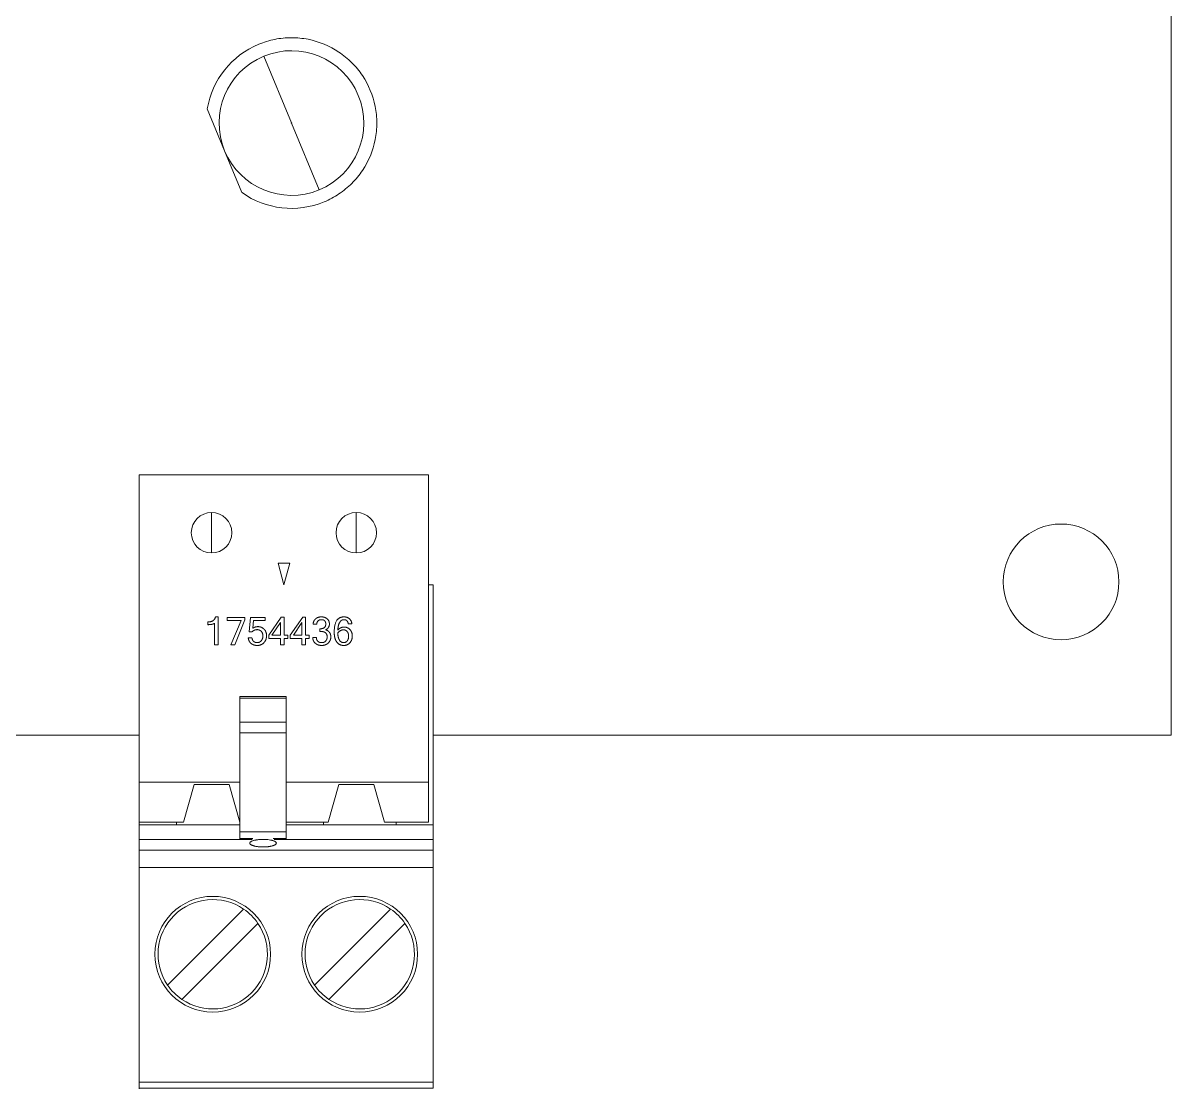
# Model space of a CAD drawing. Header units: millimetres. Extents: x 145 to 1488, y 403 to 626.
# Drawn here: x 1410.62 to 1450.29, y 454.77 to 491.59 of the extents above; entities that cross this region are included whole.
import ezdxf

# ---------------------------------------------------------------- set-up
doc = ezdxf.new("R2010")
doc.units = ezdxf.units.MM
doc.layers.add('TANGENT EDGES', color=7, linetype='Continuous', lineweight=0)
doc.layers.add('VISIBLE', color=7, linetype='Continuous', lineweight=0)

msp = doc.modelspace()

# ---------------------------------------------------------------- linework, layer by layer
at = {"layer": 'TANGENT EDGES'}
for p, q in [((1419.893, 488.139), (1418.939, 490.439)), ((1420.854, 485.821), (1419.901, 488.121)), ((1417.136, 474.67), (1417.136, 473.27)), ((1422.136, 473.27), (1422.136, 474.67)), ((1419.716, 468.246), (1418.116, 468.246)), ((1419.716, 467.425), (1418.116, 467.425)), ((1418.564, 463.402), (1418.116, 463.402)), ((1419.716, 463.402), (1419.268, 463.402)), ((1424.796, 462.4), (1414.636, 462.4)), ((1414.636, 454.974), (1424.796, 454.974)), ((1424.796, 454.774), (1414.636, 454.774))]:
    msp.add_line(p, q, dxfattribs=at)
for centre, radius, start, end in [((1419.897, 488.13), 0.01, 112.5227, 292.5227), ((1419.897, 488.13), 0.01, 292.5227, 112.5227), ((1417.136, 473.97), 0.7, 90, 270), ((1417.136, 473.97), 0.7, 270, 90), ((1422.136, 473.97), 0.7, 90, 270), ((1422.136, 473.97), 0.7, 270, 90)]:
    msp.add_arc(centre, radius, start, end, dxfattribs=at)
at = {"layer": 'VISIBLE'}
for p, q in [((1450.292, 553.57), (1450.292, 466.97)), ((1416.987, 488.619), (1417.587, 487.172)), ((1417.587, 487.172), (1418.187, 485.726)), ((1414.636, 475.97), (1414.636, 466.97)), ((1414.636, 475.97), (1424.636, 475.97)), ((1424.636, 475.97), (1424.636, 466.97)), ((1419.837, 472.92), (1419.435, 472.92)), ((1419.435, 472.92), (1419.636, 472.17)), ((1419.837, 472.92), (1419.636, 472.17)), ((1424.636, 472.17), (1424.796, 472.17)), ((1424.796, 463.87), (1424.796, 472.17)), ((1417.27, 471.06), (1417.364, 471.06)), ((1417.364, 471.06), (1417.364, 470.09)), ((1417.67, 470.931), (1417.67, 471.044)), ((1417.67, 471.044), (1418.287, 471.044)), ((1418.287, 470.958), (1417.94, 470.09)), ((1418.287, 471.044), (1418.287, 470.958)), ((1418.438, 470.54), (1418.478, 471.044)), ((1418.478, 471.044), (1418.99, 471.044)), ((1418.99, 471.044), (1418.99, 470.931)), ((1419.109, 470.426), (1419.544, 471.056)), ((1419.544, 471.056), (1419.64, 471.056)), ((1419.64, 471.056), (1419.64, 470.426)), ((1419.851, 470.426), (1420.285, 471.056)), ((1420.285, 471.056), (1420.382, 471.056)), ((1420.382, 471.056), (1420.382, 470.426)), ((1417.012, 470.791), (1417.012, 470.887)), ((1417.242, 470.09), (1417.242, 470.841)), ((1418.159, 470.931), (1417.67, 470.931)), ((1417.803, 470.09), (1418.159, 470.931)), ((1418.534, 470.54), (1418.438, 470.54)), ((1418.583, 470.931), (1418.562, 470.666)), ((1418.99, 470.931), (1418.583, 470.931)), ((1419.517, 470.863), (1419.224, 470.426)), ((1419.517, 470.426), (1419.517, 470.863)), ((1420.259, 470.863), (1419.966, 470.426)), ((1420.259, 470.426), (1420.259, 470.863)), ((1420.77, 470.812), (1420.643, 470.812)), ((1420.875, 470.555), (1420.875, 470.651)), ((1420.875, 470.651), (1420.903, 470.651)), ((1420.922, 470.555), (1420.875, 470.555)), ((1421.984, 470.823), (1421.857, 470.823)), ((1418.404, 470.34), (1418.531, 470.34)), ((1419.109, 470.318), (1419.109, 470.426)), ((1419.517, 470.318), (1419.109, 470.318)), ((1419.224, 470.426), (1419.517, 470.426)), ((1419.517, 470.09), (1419.517, 470.318)), ((1419.64, 470.426), (1419.769, 470.426)), ((1419.64, 470.318), (1419.64, 470.09)), ((1419.769, 470.318), (1419.64, 470.318)), ((1419.769, 470.426), (1419.769, 470.318)), ((1419.851, 470.318), (1419.851, 470.426)), ((1420.259, 470.318), (1419.851, 470.318)), ((1419.966, 470.426), (1420.259, 470.426)), ((1420.259, 470.09), (1420.259, 470.318)), ((1420.382, 470.426), (1420.511, 470.426)), ((1420.511, 470.318), (1420.382, 470.318)), ((1420.382, 470.318), (1420.382, 470.09)), ((1420.511, 470.426), (1420.511, 470.318)), ((1420.631, 470.342), (1420.758, 470.342)), ((1417.364, 470.09), (1417.242, 470.09)), ((1417.94, 470.09), (1417.803, 470.09)), ((1419.64, 470.09), (1419.517, 470.09)), ((1420.382, 470.09), (1420.259, 470.09)), ((1419.716, 468.31), (1418.116, 468.31)), ((1418.116, 468.31), (1418.116, 468.246)), ((1418.116, 468.246), (1418.116, 467.425)), ((1419.716, 468.31), (1419.716, 468.246)), ((1419.716, 468.246), (1419.716, 467.425)), ((1418.116, 467.055), (1418.116, 467.425)), ((1419.716, 467.055), (1419.716, 467.425)), ((1414.636, 466.97), (1409.796, 466.97)), ((1414.636, 466.97), (1414.636, 465.344)), ((1419.716, 467.055), (1418.116, 467.055)), ((1418.116, 463.627), (1418.116, 467.055)), ((1419.716, 463.627), (1419.716, 467.055)), ((1424.636, 466.97), (1424.636, 465.344)), ((1450.292, 466.97), (1424.796, 466.97)), ((1418.116, 465.344), (1414.636, 465.344)), ((1414.636, 465.344), (1414.636, 463.97)), ((1416.531, 465.27), (1416.161, 463.97)), ((1417.741, 465.27), (1416.531, 465.27)), ((1418.111, 463.97), (1417.741, 465.27)), ((1424.636, 465.344), (1419.716, 465.344)), ((1421.531, 465.27), (1421.161, 463.97)), ((1422.741, 465.27), (1421.531, 465.27)), ((1422.741, 465.27), (1423.111, 463.97)), ((1424.636, 465.344), (1424.636, 463.97)), ((1414.636, 463.97), (1416.161, 463.97)), ((1414.636, 463.97), (1414.636, 463.87)), ((1414.636, 463.87), (1414.636, 463.37)), ((1414.636, 463.87), (1415.921, 463.87)), ((1415.921, 463.97), (1415.921, 463.87)), ((1418.116, 463.87), (1415.921, 463.87)), ((1418.111, 463.97), (1418.116, 463.97)), ((1419.716, 463.97), (1421.161, 463.97)), ((1419.716, 463.87), (1421.001, 463.87)), ((1421.001, 463.87), (1421.001, 463.97)), ((1423.511, 463.87), (1421.001, 463.87)), ((1423.111, 463.97), (1424.636, 463.97)), ((1423.511, 463.87), (1423.511, 463.97)), ((1423.511, 463.87), (1424.796, 463.87)), ((1424.796, 463.37), (1424.796, 463.87)), ((1419.716, 463.627), (1418.116, 463.627)), ((1418.116, 463.627), (1418.116, 463.402)), ((1418.116, 463.37), (1418.116, 463.402)), ((1419.716, 463.627), (1419.716, 463.402)), ((1419.716, 463.37), (1419.716, 463.402)), ((1414.636, 463.37), (1418.535, 463.37)), ((1414.636, 463.37), (1414.636, 463)), ((1419.298, 463.37), (1424.796, 463.37)), ((1424.796, 463), (1424.796, 463.37)), ((1414.636, 463), (1424.796, 463)), ((1414.636, 463), (1414.636, 462.4)), ((1424.796, 463), (1424.796, 462.4)), ((1414.636, 454.974), (1414.636, 462.4)), ((1424.796, 454.974), (1424.796, 462.4)), ((1415.614, 458.333), (1418.243, 460.962)), ((1423.323, 460.962), (1420.694, 458.333)), ((1418.738, 460.467), (1416.109, 457.838)), ((1421.189, 457.838), (1423.818, 460.467)), ((1414.636, 454.774), (1414.636, 454.974)), ((1414.636, 454.774), (1414.636, 454.75)), ((1424.796, 454.774), (1424.796, 454.974))]:
    msp.add_line(p, q, dxfattribs=at)
msp.add_circle((1446.492, 472.27), 2, dxfattribs=at)
for centre, radius, start, end in [((1419.897, 488.13), 2.95, 112.5227, 170.4589), ((1419.897, 488.13), 2.95, 101.2727, 112.5227), ((1419.897, 488.13), 2.95, 90.0227, 101.2727), ((1419.897, 488.13), 2.95, 78.7727, 90.0227), ((1419.897, 488.13), 2.95, 56.2727, 78.7727), ((1419.897, 488.13), 2.5, 112.5227, 292.5227), ((1419.897, 488.13), 2.5, 292.5227, 112.5227), ((1419.897, 488.13), 2.95, 45.0227, 56.2727), ((1419.897, 488.13), 2.95, 33.7727, 45.0227), ((1419.897, 488.13), 2.95, 11.2727, 33.7727), ((1419.897, 488.13), 2.95, 0.0227, 11.2727), ((1419.897, 488.13), 2.95, 348.7727, 0.0227), ((1419.897, 488.13), 2.95, 326.2727, 348.7727), ((1419.897, 488.13), 2.95, 315.0227, 326.2727), ((1419.897, 488.13), 2.95, 303.7727, 315.0227), ((1419.897, 488.13), 2.95, 234.5865, 292.5227), ((1419.897, 488.13), 2.95, 292.5227, 303.7727), ((1417.176, 459.4), 2, 90, 270), ((1417.176, 459.4), 1.891, 55.6635, 135), ((1417.176, 459.4), 2, 270, 90), ((1422.256, 459.4), 2, 90, 270), ((1422.256, 459.4), 1.891, 55.6635, 135), ((1422.256, 459.4), 2, 270, 90), ((1417.176, 459.4), 1.891, 135, 214.3365), ((1417.176, 459.4), 1.891, 34.3365, 55.6635), ((1422.256, 459.4), 1.891, 135, 214.3365), ((1422.256, 459.4), 1.891, 34.3365, 55.6635), ((1417.176, 459.4), 1.891, 315, 34.3365), ((1422.256, 459.4), 1.891, 315, 34.3365), ((1417.176, 459.4), 1.891, 214.3365, 235.6635), ((1422.256, 459.4), 1.891, 214.3365, 235.6635), ((1417.176, 459.4), 1.891, 235.6635, 315), ((1422.256, 459.4), 1.891, 235.6635, 315)]:
    msp.add_arc(centre, radius, start, end, dxfattribs=at)
for points in [[(1417.012, 470.887), (1417.237, 470.887), (1417.27, 471.06)], [(1420.643, 470.812), (1420.657, 470.933), (1420.736, 470.997)], [(1420.736, 470.997), (1420.815, 471.06), (1420.93, 471.06)], [(1420.932, 470.964), (1420.787, 470.964), (1420.77, 470.812)], [(1420.93, 471.06), (1421.057, 471.06), (1421.133, 470.991)], [(1421.043, 470.926), (1421.004, 470.964), (1420.932, 470.964)], [(1421.133, 470.991), (1421.209, 470.922), (1421.209, 470.812)], [(1421.374, 470.536), (1421.374, 471.06), (1421.711, 471.06)], [(1421.705, 470.964), (1421.617, 470.964), (1421.563, 470.871)], [(1421.857, 470.823), (1421.841, 470.964), (1421.705, 470.964)], [(1421.711, 471.06), (1421.819, 471.06), (1421.893, 471)], [(1421.893, 471), (1421.968, 470.941), (1421.984, 470.823)], [(1417.242, 470.841), (1417.167, 470.791), (1417.012, 470.791)], [(1418.707, 470.619), (1418.605, 470.619), (1418.534, 470.54)], [(1418.562, 470.666), (1418.633, 470.723), (1418.74, 470.723)], [(1418.853, 470.561), (1418.797, 470.619), (1418.707, 470.619)], [(1418.74, 470.723), (1418.859, 470.723), (1418.947, 470.639)], [(1418.909, 470.403), (1418.909, 470.503), (1418.853, 470.561)], [(1418.947, 470.639), (1419.036, 470.554), (1419.036, 470.414)], [(1420.903, 470.651), (1421.082, 470.651), (1421.082, 470.815)], [(1421.077, 470.507), (1421.024, 470.555), (1420.922, 470.555)], [(1421.082, 470.815), (1421.082, 470.887), (1421.043, 470.926)], [(1421.176, 470.697), (1421.143, 470.642), (1421.075, 470.614)], [(1421.075, 470.614), (1421.162, 470.591), (1421.21, 470.525)], [(1421.209, 470.812), (1421.209, 470.751), (1421.176, 470.697)], [(1421.695, 470.613), (1421.594, 470.613), (1421.497, 470.51)], [(1421.563, 470.871), (1421.508, 470.779), (1421.498, 470.605)], [(1421.498, 470.605), (1421.593, 470.708), (1421.715, 470.708)], [(1421.824, 470.551), (1421.776, 470.613), (1421.695, 470.613)], [(1421.715, 470.708), (1421.835, 470.708), (1421.918, 470.621)], [(1421.873, 470.392), (1421.873, 470.489), (1421.824, 470.551)], [(1421.918, 470.621), (1422, 470.534), (1422, 470.4)], [(1418.503, 470.14), (1418.417, 470.207), (1418.404, 470.34)], [(1418.531, 470.34), (1418.541, 470.254), (1418.591, 470.212)], [(1418.591, 470.212), (1418.64, 470.17), (1418.71, 470.17)], [(1418.71, 470.17), (1418.799, 470.17), (1418.854, 470.237)], [(1418.947, 470.17), (1418.858, 470.073), (1418.71, 470.073)], [(1418.854, 470.237), (1418.909, 470.304), (1418.909, 470.403)], [(1419.036, 470.414), (1419.036, 470.267), (1418.947, 470.17)], [(1420.722, 470.147), (1420.638, 470.22), (1420.631, 470.342)], [(1420.942, 470.073), (1420.807, 470.073), (1420.722, 470.147)], [(1420.758, 470.342), (1420.758, 470.271), (1420.806, 470.22)], [(1420.806, 470.22), (1420.853, 470.17), (1420.942, 470.17)], [(1420.942, 470.17), (1421.028, 470.17), (1421.079, 470.225)], [(1421.167, 470.156), (1421.076, 470.073), (1420.942, 470.073)], [(1421.13, 470.368), (1421.13, 470.458), (1421.077, 470.507)], [(1421.079, 470.225), (1421.13, 470.281), (1421.13, 470.368)], [(1421.257, 470.371), (1421.257, 470.239), (1421.167, 470.156)], [(1421.21, 470.525), (1421.257, 470.459), (1421.257, 470.371)], [(1421.46, 470.193), (1421.374, 470.312), (1421.374, 470.536)], [(1421.701, 470.073), (1421.546, 470.073), (1421.46, 470.193)], [(1421.497, 470.51), (1421.5, 470.345), (1421.554, 470.258)], [(1421.554, 470.258), (1421.608, 470.17), (1421.699, 470.17)], [(1421.699, 470.17), (1421.778, 470.17), (1421.825, 470.233)], [(1421.918, 470.169), (1421.836, 470.073), (1421.701, 470.073)], [(1421.825, 470.233), (1421.873, 470.297), (1421.873, 470.392)], [(1422, 470.4), (1422, 470.264), (1421.918, 470.169)], [(1418.71, 470.073), (1418.589, 470.073), (1418.503, 470.14)]]:
    msp.add_open_spline(points, degree=2, dxfattribs=at)
for points, knots in [([(1418.481, 463.198), (1418.475, 463.203), (1418.471, 463.208), (1418.467, 463.213), (1418.463, 463.218), (1418.461, 463.223), (1418.459, 463.228), (1418.457, 463.237), (1418.458, 463.247), (1418.462, 463.256)], [2.0048581, 2.0048581, 2.0048581, 2.0048581, 2.0591781, 2.0591781, 2.0591781, 2.1134097, 2.1134097, 2.1134097, 2.2105486, 2.2105486, 2.2105486, 2.2105486]), ([(1418.462, 463.256), (1418.462, 463.257), (1418.463, 463.258), (1418.464, 463.259), (1418.466, 463.264), (1418.47, 463.269), (1418.475, 463.274), (1418.48, 463.279), (1418.486, 463.284), (1418.493, 463.289), (1418.5, 463.293), (1418.507, 463.298), (1418.516, 463.303), (1418.525, 463.307), (1418.535, 463.312), (1418.545, 463.316), (1418.556, 463.32), (1418.568, 463.324), (1418.58, 463.328), (1418.592, 463.332), (1418.605, 463.335), (1418.619, 463.338), (1418.632, 463.342), (1418.647, 463.345), (1418.662, 463.348), (1418.669, 463.349), (1418.677, 463.351), (1418.685, 463.352), (1418.692, 463.353), (1418.7, 463.354), (1418.708, 463.356), (1418.724, 463.358), (1418.741, 463.36), (1418.758, 463.362), (1418.766, 463.363), (1418.775, 463.364), (1418.783, 463.364), (1418.792, 463.365), (1418.8, 463.366), (1418.809, 463.366), (1418.827, 463.368), (1418.845, 463.368), (1418.862, 463.369), (1418.88, 463.37), (1418.898, 463.37), (1418.916, 463.37)], [2.2105486, 2.2105486, 2.2105486, 2.2105486, 2.2216247, 2.2216247, 2.2216247, 2.2759317, 2.2759317, 2.2759317, 2.3299268, 2.3299268, 2.3299268, 2.3840773, 2.3840773, 2.3840773, 2.4384124, 2.4384124, 2.4384124, 2.4925399, 2.4925399, 2.4925399, 2.5464815, 2.5464815, 2.5464815, 2.6005234, 2.6005234, 2.6005234, 2.6274693, 2.6274693, 2.6274693, 2.6544262, 2.6544262, 2.6544262, 2.70843, 2.70843, 2.70843, 2.7353823, 2.7353823, 2.7353823, 2.7623324, 2.7623324, 2.7623324, 2.816373, 2.816373, 2.816373, 2.8702953, 2.8702953, 2.8702953, 2.8702953]), ([(1418.916, 463.107), (1418.904, 463.107), (1418.892, 463.107), (1418.88, 463.108), (1418.868, 463.108), (1418.857, 463.108), (1418.845, 463.109), (1418.833, 463.109), (1418.821, 463.11), (1418.809, 463.111), (1418.798, 463.112), (1418.786, 463.113), (1418.775, 463.114), (1418.764, 463.115), (1418.752, 463.116), (1418.741, 463.117), (1418.73, 463.119), (1418.719, 463.12), (1418.709, 463.122), (1418.698, 463.123), (1418.688, 463.125), (1418.678, 463.127), (1418.667, 463.128), (1418.657, 463.13), (1418.648, 463.132), (1418.638, 463.134), (1418.629, 463.136), (1418.619, 463.139), (1418.61, 463.141), (1418.602, 463.143), (1418.593, 463.146), (1418.585, 463.148), (1418.577, 463.15), (1418.569, 463.153), (1418.561, 463.156), (1418.553, 463.158), (1418.546, 463.161), (1418.539, 463.164), (1418.533, 463.167), (1418.526, 463.17), (1418.52, 463.173), (1418.514, 463.176), (1418.509, 463.179), (1418.503, 463.182), (1418.498, 463.185), (1418.494, 463.188), (1418.489, 463.191), (1418.485, 463.194), (1418.481, 463.198)], [1.4329539, 1.4329539, 1.4329539, 1.4329539, 1.4688088, 1.4688088, 1.4688088, 1.5047575, 1.5047575, 1.5047575, 1.5406875, 1.5406875, 1.5406875, 1.5764951, 1.5764951, 1.5764951, 1.6123262, 1.6123262, 1.6123262, 1.6481983, 1.6481983, 1.6481983, 1.6840015, 1.6840015, 1.6840015, 1.7198212, 1.7198212, 1.7198212, 1.7556962, 1.7556962, 1.7556962, 1.7915158, 1.7915158, 1.7915158, 1.827353, 1.827353, 1.827353, 1.8633412, 1.8633412, 1.8633412, 1.899371, 1.899371, 1.899371, 1.9353274, 1.9353274, 1.9353274, 1.9711343, 1.9711343, 1.9711343, 2.0070686, 2.0070686, 2.0070686, 2.0070686]), ([(1418.916, 463.37), (1418.934, 463.37), (1418.952, 463.37), (1418.97, 463.369), (1418.988, 463.368), (1419.006, 463.368), (1419.023, 463.366), (1419.058, 463.364), (1419.092, 463.36), (1419.124, 463.356), (1419.156, 463.351), (1419.186, 463.345), (1419.214, 463.338), (1419.228, 463.335), (1419.24, 463.332), (1419.253, 463.328), (1419.265, 463.324), (1419.276, 463.32), (1419.287, 463.316), (1419.298, 463.312), (1419.307, 463.307), (1419.316, 463.303), (1419.325, 463.298), (1419.333, 463.294), (1419.34, 463.289), (1419.347, 463.284), (1419.352, 463.279), (1419.357, 463.274), (1419.362, 463.269), (1419.366, 463.264), (1419.369, 463.259), (1419.369, 463.258), (1419.37, 463.257), (1419.37, 463.256)], [0, 0, 0, 0, 0.054, 0.054, 0.054, 0.1081119, 0.1081119, 0.1081119, 0.2160335, 0.2160335, 0.2160335, 0.3239429, 0.3239429, 0.3239429, 0.3778641, 0.3778641, 0.3778641, 0.4319972, 0.4319972, 0.4319972, 0.4862463, 0.4862463, 0.4862463, 0.5402406, 0.5402406, 0.5402406, 0.5943776, 0.5943776, 0.5943776, 0.6487161, 0.6487161, 0.6487161, 0.6597773, 0.6597773, 0.6597773, 0.6597773]), ([(1419.204, 463.137), (1419.194, 463.134), (1419.184, 463.132), (1419.173, 463.13), (1419.162, 463.128), (1419.151, 463.126), (1419.14, 463.124), (1419.129, 463.122), (1419.117, 463.121), (1419.105, 463.119), (1419.093, 463.117), (1419.081, 463.116), (1419.069, 463.115), (1419.057, 463.114), (1419.044, 463.113), (1419.032, 463.112), (1419.019, 463.111), (1419.007, 463.11), (1418.994, 463.109), (1418.981, 463.109), (1418.968, 463.108), (1418.955, 463.108), (1418.942, 463.107), (1418.929, 463.107), (1418.916, 463.107)], [1.1221288, 1.1221288, 1.1221288, 1.1221288, 1.1611473, 1.1611473, 1.1611473, 1.2000646, 1.2000646, 1.2000646, 1.2390162, 1.2390162, 1.2390162, 1.2780027, 1.2780027, 1.2780027, 1.316905, 1.316905, 1.316905, 1.3558904, 1.3558904, 1.3558904, 1.394915, 1.394915, 1.394915, 1.4338398, 1.4338398, 1.4338398, 1.4338398]), ([(1419.351, 463.198), (1419.348, 463.195), (1419.344, 463.192), (1419.34, 463.189), (1419.336, 463.186), (1419.331, 463.183), (1419.327, 463.18), (1419.322, 463.177), (1419.317, 463.175), (1419.311, 463.172), (1419.305, 463.169), (1419.299, 463.167), (1419.293, 463.164), (1419.287, 463.161), (1419.28, 463.159), (1419.274, 463.156), (1419.267, 463.154), (1419.26, 463.152), (1419.252, 463.149), (1419.237, 463.145), (1419.221, 463.14), (1419.204, 463.137)], [0.8611269, 0.8611269, 0.8611269, 0.8611269, 0.8938324, 0.8938324, 0.8938324, 0.9265792, 0.9265792, 0.9265792, 0.959467, 0.959467, 0.959467, 0.9924119, 0.9924119, 0.9924119, 1.0253249, 1.0253249, 1.0253249, 1.0581198, 1.0581198, 1.0581198, 1.1235306, 1.1235306, 1.1235306, 1.1235306]), ([(1419.37, 463.256), (1419.372, 463.252), (1419.374, 463.248), (1419.374, 463.243), (1419.375, 463.238), (1419.374, 463.233), (1419.373, 463.228), (1419.371, 463.223), (1419.369, 463.218), (1419.365, 463.213), (1419.362, 463.208), (1419.357, 463.202), (1419.351, 463.198)], [0.6597773, 0.6597773, 0.6597773, 0.6597773, 0.7028642, 0.7028642, 0.7028642, 0.7568669, 0.7568669, 0.7568669, 0.8111794, 0.8111794, 0.8111794, 0.8654371, 0.8654371, 0.8654371, 0.8654371])]:
    msp.add_open_spline(points, degree=3, knots=knots, dxfattribs=at)

doc.saveas('drawing.dxf')
